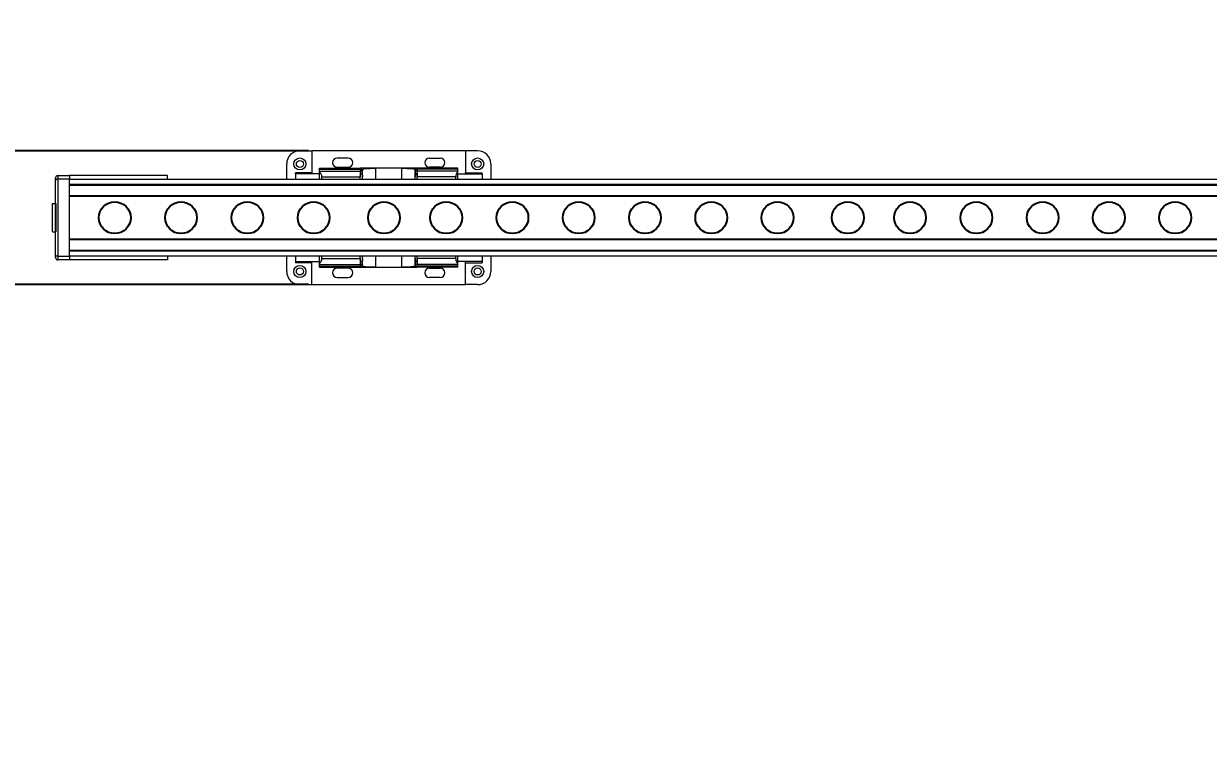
# Model space of a CAD drawing. Header units: inches. Extents: x -19.3 to 60.4, y -8 to 17.2.
# Drawn here: x -0.36 to 20.69, y -7.97 to 4.63 of the extents above; entities that cross this region are included whole.
import ezdxf

# ---------------------------------------------------------------- set-up
doc = ezdxf.new("R2010")
doc.units = ezdxf.units.IN
doc.header["$MEASUREMENT"] = 0
doc.styles.get("Standard").update_dxf_attribs({"font": 'arial.ttf'})
doc.dimstyles.new('Mega 3IN', dxfattribs={"dimtxt": 3, "dimasz": 3, "dimexe": 0.18, "dimexo": 0.0625, "dimgap": 0.09, "dimtad": 0, "dimtih": 1, "dimtoh": 1, "dimdec": 3, "dimzin": 0, "dimdsep": 46, "dimlunit": 3, "dimtxsty": 'Standard', "dimcen": 1, "dimadec": 0, "dimazin": 0, "dimtfac": 1, "dimtdec": 3, "dimtofl": 0, "dimtmove": 0, "dimatfit": 3, "dimfxl": 1, "dimtolj": 1, "dimtzin": 0, "dimarcsym": 0})

# ---------------------------------------------------------------- blocks, each defined once
blk = doc.blocks.new('*D25')
at = {"color": 0, "lineweight": -2, "transparency": 16777216}
for p, q in [((-4.308, 5.378), (-4.308, 8.378)), ((4.702, 2.378), (-4.488, 2.378)), ((4.702, 0), (-4.488, 0)), ((-4.308, -3), (-4.308, -6)), ((-4.308, -6), (-7.308, -6))]:
    blk.add_line(p, q, dxfattribs=at)
at = {"color": 0, "transparency": 16777216}
for points in [[(-4.808, 5.378), (-3.808, 5.378), (-4.308, 2.378)], [(-4.808, -3), (-3.808, -3), (-4.308, 0)]]:
    blk.add_solid(points, dxfattribs=at)
at = {"layer": 'Defpoints', "color": 0, "transparency": 16777216}
for p in [(4.765, 2.378), (-4.308, 0), (4.765, 0)]:
    blk.add_point(p, dxfattribs=at)
at = {"color": 0, "transparency": 16777216, "insert": (-13.227, -6), "char_height": 3, "attachment_point": 5}
blk.add_mtext('\\A1;2.378"', dxfattribs=at)

msp = doc.modelspace()

# ---------------------------------------------------------------- linework, layer by layer
at = {"color": 7, "linetype": 'Continuous', "lineweight": 15}
for p, q in [((4.5502, 2.378), (4.7646, 2.378)), ((4.7646, 2.378), (4.7646, 1.9882)), ((7.4935, 2.378), (4.7646, 2.378)), ((7.4935, 2.378), (7.4935, 1.9882)), ((7.7079, 2.378), (7.4935, 2.378)), ((4.3163, 1.8712), (4.3163, 2.1441)), ((5.4078, 2.2486), (5.2129, 2.2486)), ((6.8502, 2.2486), (7.0452, 2.2486)), ((7.9418, 2.1441), (7.9418, 1.8712)), ((0.2093, 1.8528), (0.2093, 1.8986)), ((0.2483, 1.9375), (0.2483, 1.8734)), ((0.2483, 1.9375), (0.4549, 1.9375)), ((0.4549, 1.9375), (0.4549, 1.8734)), ((2.1975, 1.9375), (0.4549, 1.9375)), ((2.1975, 1.8712), (2.1975, 1.9375)), ((4.7646, 1.9882), (4.4722, 1.9882)), ((4.4722, 1.9687), (4.4722, 1.9882)), ((4.4722, 1.9687), (4.4722, 1.8712)), ((4.9011, 1.9687), (4.4722, 1.9687)), ((4.7646, 1.9687), (4.7646, 1.9882)), ((4.9011, 2.0661), (5.6223, 2.0661)), ((4.9011, 2.0505), (4.9011, 2.0661)), ((4.9011, 2.0505), (5.6223, 2.0505)), ((4.9011, 2.0173), (4.9011, 2.0505)), ((4.9011, 2.0032), (4.9011, 2.0173)), ((4.9011, 2.0173), (5.6223, 2.0173)), ((4.9011, 1.8712), (4.9011, 2.0032)), ((4.94, 1.916), (5.6223, 1.916)), ((4.94, 1.8712), (4.94, 1.916)), ((5.2129, 2.0849), (5.4078, 2.0849)), ((5.8951, 2.0661), (5.6223, 2.0661)), ((5.6223, 2.0661), (5.6223, 2.0505)), ((5.6223, 2.0505), (5.6223, 2.0173)), ((5.6223, 2.0173), (5.6223, 1.916)), ((5.6223, 1.8712), (5.6223, 1.916)), ((5.6612, 2.0344), (5.6612, 2.0272)), ((5.6612, 2.0167), (5.6612, 2.0272)), ((5.6612, 1.9835), (5.6612, 2.0167)), ((5.6612, 1.916), (5.6612, 1.9835)), ((5.6612, 1.8712), (5.6612, 1.916)), ((6.3629, 2.0661), (5.8951, 2.0661)), ((5.8951, 2.0661), (5.8951, 1.8712)), ((6.6358, 2.0661), (6.3629, 2.0661)), ((6.3629, 1.8712), (6.3629, 2.0661)), ((6.5969, 2.0272), (6.5969, 2.0344)), ((6.5969, 2.0167), (6.5969, 2.0272)), ((6.5969, 1.9835), (6.5969, 2.0167)), ((6.5969, 1.916), (6.5969, 1.9835)), ((6.5969, 1.8712), (6.5969, 1.916)), ((6.6358, 2.0661), (6.6358, 2.0505)), ((7.357, 2.0661), (6.6358, 2.0661)), ((6.6358, 2.0505), (6.6358, 2.0173)), ((7.357, 2.0505), (6.6358, 2.0505)), ((6.6358, 2.0173), (6.6358, 1.916)), ((7.357, 2.0173), (6.6358, 2.0173)), ((6.6358, 1.8712), (6.6358, 1.916)), ((7.3181, 1.916), (6.6358, 1.916)), ((7.0452, 2.0849), (6.8502, 2.0849)), ((7.3181, 1.8712), (7.3181, 1.916)), ((7.357, 2.0505), (7.357, 2.0661)), ((7.357, 2.0173), (7.357, 2.0505)), ((7.357, 2.0032), (7.357, 2.0173)), ((7.357, 1.8712), (7.357, 2.0032)), ((7.357, 1.9687), (7.7859, 1.9687)), ((7.4935, 1.9882), (7.7859, 1.9882)), ((7.4935, 1.9687), (7.4935, 1.9882)), ((7.7859, 1.9687), (7.7859, 1.9882)), ((7.7859, 1.9687), (7.7859, 1.8712)), ((0.2093, 0.5253), (0.2093, 1.8528)), ((0.2483, 1.8734), (0.2483, 0.5047)), ((0.4549, 1.8734), (0.2483, 1.8734)), ((0.4549, 0.5047), (0.4549, 1.8734)), ((0.4549, 1.8712), (44.7009, 1.8712)), ((44.7009, 1.7738), (0.4549, 1.7738)), ((0.4549, 1.7737), (44.7009, 1.7737)), ((0.153, 1.2383), (0.153, 1.4411)), ((0.153, 1.4411), (0.2093, 1.4411)), ((0.153, 1.1398), (0.153, 1.2383)), ((0.153, 0.937), (0.153, 1.1398)), ((0.153, 0.937), (0.2093, 0.937)), ((0.2093, 0.4796), (0.2093, 0.5253)), ((0.2483, 0.5047), (0.4549, 0.5047)), ((0.2483, 0.5047), (0.2483, 0.4406)), ((0.4549, 0.4406), (0.2483, 0.4406)), ((0.4549, 0.6043), (44.7009, 0.6043)), ((0.4549, 0.6042), (44.7009, 0.6042)), ((44.7009, 0.5068), (0.4549, 0.5068)), ((0.4549, 0.5047), (0.4549, 0.4406)), ((2.1975, 0.4406), (0.4549, 0.4406)), ((2.1975, 0.5068), (2.1975, 0.4406)), ((4.3163, 0.2339), (4.3163, 0.5068)), ((4.4722, 0.5068), (4.4722, 0.4093)), ((4.9011, 0.3748), (4.9011, 0.5068)), ((4.94, 0.462), (4.94, 0.5068)), ((4.94, 0.462), (5.6223, 0.462)), ((5.6223, 0.462), (5.6223, 0.5068)), ((5.6223, 0.462), (5.6223, 0.3607)), ((5.6612, 0.462), (5.6612, 0.5068)), ((5.6612, 0.3945), (5.6612, 0.462)), ((5.8951, 0.5068), (5.8951, 0.3119)), ((6.3629, 0.3119), (6.3629, 0.5068)), ((6.5969, 0.462), (6.5969, 0.5068)), ((6.5969, 0.3945), (6.5969, 0.462)), ((6.6358, 0.462), (6.6358, 0.5068)), ((6.6358, 0.462), (6.6358, 0.3607)), ((7.3181, 0.462), (6.6358, 0.462)), ((7.3181, 0.462), (7.3181, 0.5068)), ((7.357, 0.3748), (7.357, 0.5068)), ((7.7859, 0.5068), (7.7859, 0.4093)), ((7.9418, 0.5068), (7.9418, 0.2339)), ((4.4722, 0.4093), (4.4722, 0.3898)), ((4.4722, 0.4093), (4.9011, 0.4093)), ((4.7646, 0.3898), (4.4722, 0.3898)), ((4.7646, 0.3898), (4.7646, 0.4093)), ((4.7646, 0), (4.7646, 0.3898)), ((4.9011, 0.3607), (4.9011, 0.3748)), ((4.9011, 0.3607), (5.6223, 0.3607)), ((4.9011, 0.3275), (4.9011, 0.3607)), ((4.9011, 0.3275), (5.6223, 0.3275)), ((4.9011, 0.3119), (4.9011, 0.3275)), ((4.9011, 0.3119), (5.6223, 0.3119)), ((5.4078, 0.2931), (5.2129, 0.2931)), ((5.6223, 0.3607), (5.6223, 0.3275)), ((5.6223, 0.3275), (5.6223, 0.3119)), ((5.6223, 0.3119), (5.8951, 0.3119)), ((5.6612, 0.3613), (5.6612, 0.3945)), ((5.6612, 0.3509), (5.6612, 0.3613)), ((5.6612, 0.3509), (5.6612, 0.3436)), ((5.8951, 0.3119), (6.3629, 0.3119)), ((6.3629, 0.3119), (6.6358, 0.3119)), ((6.5969, 0.3613), (6.5969, 0.3945)), ((6.5969, 0.3509), (6.5969, 0.3613)), ((6.5969, 0.3436), (6.5969, 0.3509)), ((7.357, 0.3607), (6.6358, 0.3607)), ((6.6358, 0.3607), (6.6358, 0.3275)), ((7.357, 0.3275), (6.6358, 0.3275)), ((6.6358, 0.3275), (6.6358, 0.3119)), ((7.357, 0.3119), (6.6358, 0.3119)), ((6.8502, 0.2931), (7.0452, 0.2931)), ((7.7859, 0.4093), (7.357, 0.4093)), ((7.357, 0.3607), (7.357, 0.3748)), ((7.357, 0.3275), (7.357, 0.3607)), ((7.357, 0.3119), (7.357, 0.3275)), ((7.4935, 0.3898), (7.4935, 0.4093)), ((7.4935, 0), (7.4935, 0.3898)), ((7.4935, 0.3898), (7.7859, 0.3898)), ((7.7859, 0.4093), (7.7859, 0.3898)), ((4.5502, 0), (4.7646, 0)), ((4.7646, 0), (7.4935, 0)), ((5.2129, 0.1294), (5.4078, 0.1294)), ((7.0452, 0.1294), (6.8502, 0.1294)), ((7.7079, 0), (7.4935, 0))]:
    msp.add_line(p, q, dxfattribs=at)
at = {"color": 8, "linetype": 'Continuous', "lineweight": 15}
for p, q in [((0.4549, 1.7842), (44.7009, 1.7842)), ((0.4549, 1.7676), (44.7009, 1.7676)), ((0.4549, 0.6104), (44.7009, 0.6104)), ((44.7009, 0.5938), (0.4549, 0.5938))]:
    msp.add_line(p, q, dxfattribs=at)
for p, q in [((0.4549, 1.5789), (44.7009, 1.5789)), ((0.2093, 1.4411), (0.2093, 0.937)), ((44.7009, 0.7992), (0.4549, 0.7992))]:
    msp.add_line(p, q)
at = {"color": 7, "linetype": 'Continuous', "lineweight": 15, "flags": 128}
for points in [[(0.2483, 1.8734), (0.2407, 1.8731), (0.2334, 1.8719), (0.2266, 1.87), (0.2207, 1.8674), (0.2159, 1.8643), (0.2123, 1.8607), (0.2101, 1.8568), (0.2093, 1.8528)], [(0.2483, 0.5047), (0.2407, 0.5051), (0.2334, 0.5062), (0.2266, 0.5081), (0.2207, 0.5107), (0.2159, 0.5139), (0.2123, 0.5174), (0.2101, 0.5213), (0.2093, 0.5253)]]:
    msp.add_lwpolyline(points, dxfattribs=at)
at = {"color": 7, "linetype": 'Continuous', "lineweight": 15}
for centre, radius in [((4.5502, 2.1441), 0.1072), ((4.5502, 2.1441), 0.0624), ((7.7079, 2.1441), 0.1072), ((7.7079, 2.1441), 0.0624), ((4.5502, 0.2339), 0.1072), ((4.5502, 0.2339), 0.0624), ((7.7079, 0.2339), 0.1072), ((7.7079, 0.2339), 0.0624)]:
    msp.add_circle(centre, radius, dxfattribs=at)
for centre in [(1.2619, 1.1891), (2.4392, 1.1891), (3.6165, 1.1891), (4.7938, 1.1891), (6.0432, 1.1891), (7.1484, 1.1891), (8.3257, 1.1891), (9.503, 1.1891), (9.503, 1.1891), (10.6803, 1.1891), (11.8577, 1.1891), (13.035, 1.1891), (14.2844, 1.1891), (15.3896, 1.1891), (16.5669, 1.1891), (17.7442, 1.1891), (17.7442, 1.1891), (18.9215, 1.1891), (20.0988, 1.1891)]:
    msp.add_circle(centre, 0.2826)
for centre, radius, start, end in [((4.5502, 2.1441), 0.2339, 90, 180), ((7.7079, 2.1441), 0.2339, 0, 90), ((5.2129, 2.1668), 0.0819, 90, 270), ((5.4078, 2.1668), 0.0819, 270, 90), ((6.8502, 2.1668), 0.0819, 90, 270), ((7.0452, 2.1668), 0.0819, 270, 90), ((0.2483, 1.8986), 0.039, 90, 180), ((4.8231, 1.916), 0.117, 0, 48.18969), ((5.6223, 2.0272), 0.039, 0, 90), ((5.6247, 2.0139), 0.0367, 4.40195, 93.81126), ((5.6247, 1.9807), 0.0367, 4.40195, 93.81126), ((6.6358, 2.0272), 0.039, 90, 180), ((6.6334, 2.0139), 0.0367, 86.18874, 175.59805), ((6.6334, 1.9807), 0.0367, 86.18874, 175.59805), ((7.435, 1.916), 0.117, 131.81031, 180), ((0.2483, 0.4796), 0.039, 180, 270), ((4.8231, 0.462), 0.117, 311.81031, 0), ((7.435, 0.462), 0.117, 180, 228.18969), ((4.5502, 0.2339), 0.2339, 180, 270), ((5.2129, 0.2113), 0.0819, 90, 270), ((5.4078, 0.2113), 0.0819, 270, 90), ((5.6247, 0.3973), 0.0367, 266.18874, 355.59805), ((5.6247, 0.3641), 0.0367, 266.18874, 355.59805), ((5.6223, 0.3509), 0.039, 270, 0), ((6.6334, 0.3973), 0.0367, 184.40195, 273.81126), ((6.6334, 0.3641), 0.0367, 184.40195, 273.81126), ((6.6358, 0.3509), 0.039, 180, 270), ((6.8502, 0.2113), 0.0819, 90, 270), ((7.0452, 0.2113), 0.0819, 270, 90), ((7.7079, 0.2339), 0.2339, 270, 0)]:
    msp.add_arc(centre, radius, start, end, dxfattribs=at)
for points, knots in [([(5.6223, 1.916), (5.6228, 1.9251), (5.6238, 1.9402), (5.6303, 1.9576), (5.6368, 1.9671), (5.6425, 1.9715), (5.6473, 1.9728), (5.6513, 1.9719), (5.6545, 1.9693), (5.6575, 1.9646), (5.6614, 1.9511), (5.6612, 1.934), (5.6612, 1.9201), (5.6612, 1.916)], [0, 0, 0, 0, 0.1952553, 0.3272451, 0.4170001, 0.4788946, 0.5247336, 0.5625751, 0.6005152, 0.6368395, 0.6978537, 0.9114472, 1, 1, 1, 1]), ([(5.6612, 2.0344), (5.6636, 2.0407), (5.6684, 2.0533), (5.7072, 2.0624), (5.7649, 2.0658), (5.831, 2.0662), (5.876, 2.0661), (5.8951, 2.0661)], [0, 0, 0, 0, 0.2125297, 0.4252715, 0.6341702, 0.8446083, 1, 1, 1, 1]), ([(6.3629, 2.0661), (6.3892, 2.0662), (6.4418, 2.0662), (6.5118, 2.0653), (6.5643, 2.0604), (6.5927, 2.0501), (6.5956, 2.039), (6.5969, 2.0344)], [0, 0, 0, 0, 0.2129967, 0.42601, 0.6383482, 0.8481059, 1, 1, 1, 1]), ([(6.6358, 1.916), (6.6353, 1.9251), (6.6343, 1.9402), (6.6278, 1.9576), (6.6213, 1.9671), (6.6156, 1.9715), (6.6108, 1.9728), (6.6068, 1.9719), (6.6036, 1.9693), (6.6006, 1.9646), (6.5967, 1.9511), (6.5969, 1.934), (6.5969, 1.9201), (6.5969, 1.916)], [0, 0, 0, 0, 0.1952553, 0.3272451, 0.4170001, 0.4788946, 0.5247336, 0.5625751, 0.6005152, 0.6368395, 0.6978537, 0.9114472, 1, 1, 1, 1]), ([(5.6612, 0.462), (5.6613, 0.4525), (5.6614, 0.4396), (5.6601, 0.4235), (5.6582, 0.4152), (5.6551, 0.4094), (5.6518, 0.4063), (5.648, 0.4053), (5.6436, 0.406), (5.6379, 0.4097), (5.6311, 0.4188), (5.6246, 0.4355), (5.6224, 0.4513), (5.6223, 0.4609), (5.6223, 0.462)], [0, 0, 0, 0, 0.2061085, 0.2783737, 0.3511642, 0.3923782, 0.4339031, 0.4708729, 0.5083961, 0.5685955, 0.6580832, 0.7922702, 0.9758295, 1, 1, 1, 1]), ([(6.5969, 0.462), (6.5968, 0.4525), (6.5966, 0.4396), (6.598, 0.4235), (6.5999, 0.4152), (6.603, 0.4094), (6.6063, 0.4063), (6.6101, 0.4053), (6.6145, 0.406), (6.6202, 0.4097), (6.627, 0.4188), (6.6335, 0.4355), (6.6357, 0.4513), (6.6358, 0.4609), (6.6358, 0.462)], [0, 0, 0, 0, 0.2061085, 0.2783737, 0.3511642, 0.3923782, 0.4339031, 0.4708729, 0.5083961, 0.5685955, 0.6580832, 0.7922702, 0.9758295, 1, 1, 1, 1]), ([(5.8951, 0.3119), (5.8689, 0.3119), (5.8163, 0.3118), (5.7463, 0.3127), (5.6938, 0.3176), (5.6654, 0.3279), (5.6625, 0.339), (5.6612, 0.3436)], [0, 0, 0, 0, 0.2129967, 0.42601, 0.6383482, 0.8481059, 1, 1, 1, 1]), ([(6.5969, 0.3436), (6.5945, 0.3373), (6.5897, 0.3247), (6.5509, 0.3156), (6.4931, 0.3122), (6.4271, 0.3119), (6.3821, 0.3119), (6.3629, 0.3119)], [0, 0, 0, 0, 0.2125297, 0.4252715, 0.6341702, 0.8446083, 1, 1, 1, 1])]:
    msp.add_open_spline(points, degree=3, knots=knots, dxfattribs=at)

# ---------------------------------------------------------------- dimensions: what is measured, and where the dimension line sits
dim = msp.add_linear_dim(base=(-4.3084, 0), p1=(4.7646, 2.378), p2=(4.7646, 0), angle=90, dimstyle='Mega 3IN')
dim.commit()
dim.dimension.update_dxf_attribs({"geometry": '*D25', "text_midpoint": (-13.2265, -6)})

doc.saveas('drawing.dxf')
